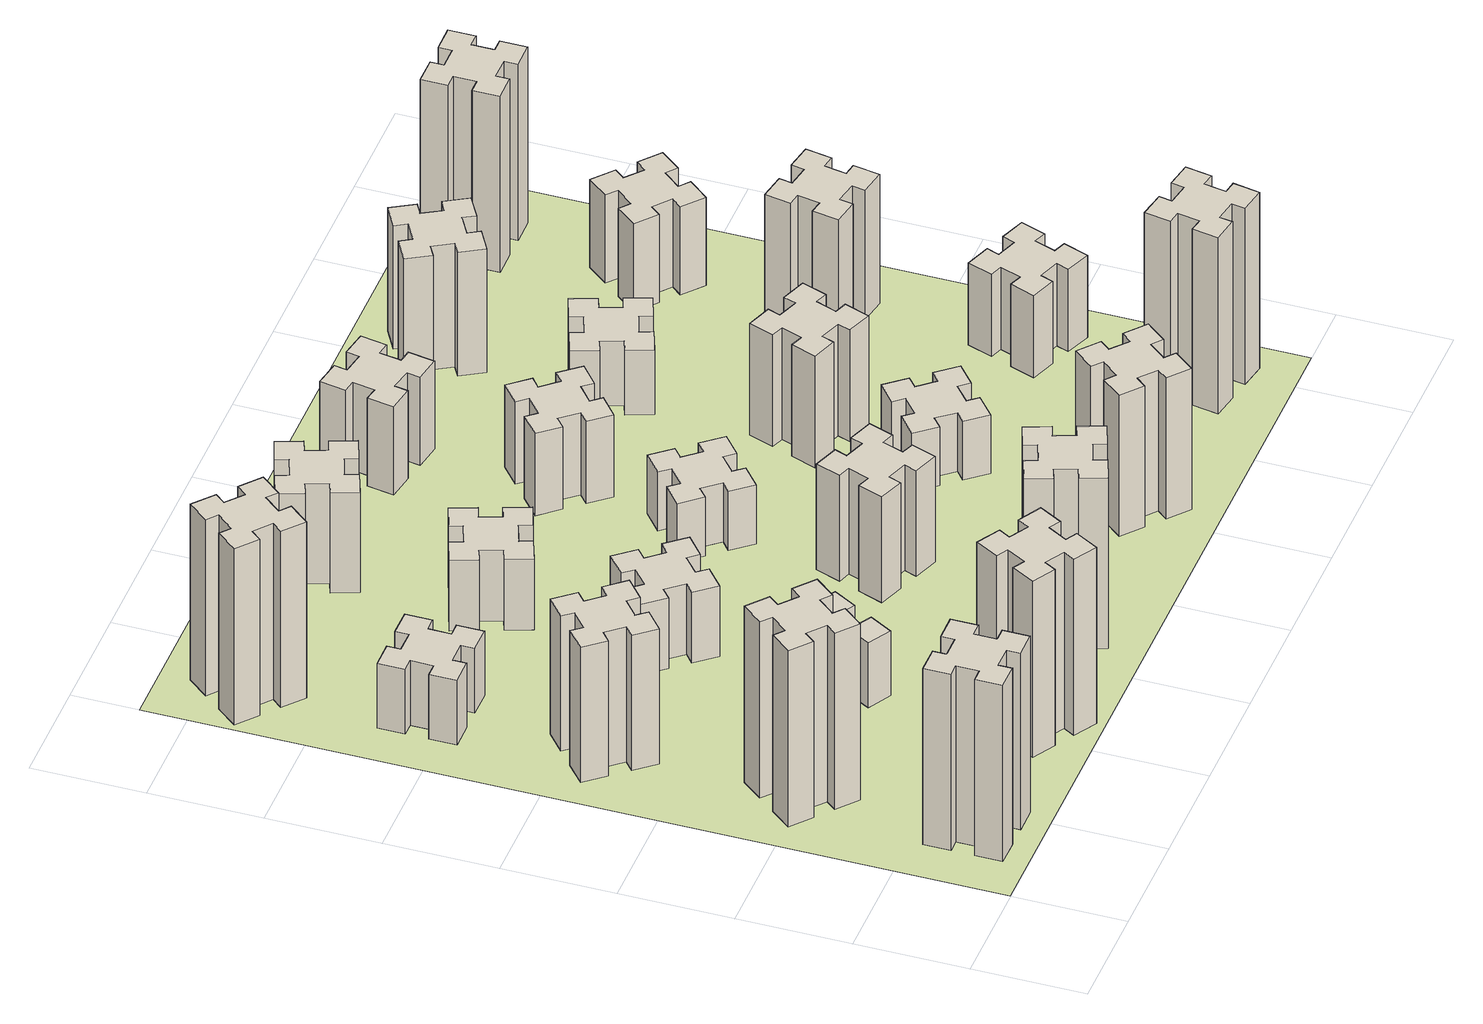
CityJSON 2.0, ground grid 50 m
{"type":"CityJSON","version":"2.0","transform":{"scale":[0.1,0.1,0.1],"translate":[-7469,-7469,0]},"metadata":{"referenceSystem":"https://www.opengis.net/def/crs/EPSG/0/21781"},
"CityObjects":{
"building1":{"type":"Building","attributes":{"class":"1000","function":"1000","usage":"1000","yearOfConstruction":2016,"roofType":"1000","measuredHeight":90,"storeysAboveGround":30,"storeysBelowGround":0},"geometry":[{"type":"Solid","lod":"1","boundaries":[[[[0,1,2,3,4,5,6,7,8,9,10,11,12,13,14,15,16,17,18,19]],[[17,16,20,21]],[[16,15,22,20]],[[15,14,23,22]],[[14,13,24,23]],[[13,12,25,24]],[[12,11,26,25]],[[11,10,27,26]],[[10,9,28,27]],[[9,8,29,28]],[[8,7,30,29]],[[7,6,31,30]],[[6,5,32,31]],[[5,4,33,32]],[[4,3,34,33]],[[3,2,35,34]],[[2,1,36,35]],[[1,0,37,36]],[[0,19,38,37]],[[19,18,39,38]],[[18,17,21,39]],[[24,25,26,27,28,29,30,31,32,33,34,35,36,37,38,39,21,20,22,23]]]]}]},
"building2":{"type":"Building","attributes":{"class":"1000","function":"1000","usage":"1000","yearOfConstruction":2016,"roofType":"1000","measuredHeight":90,"storeysAboveGround":30,"storeysBelowGround":0},"geometry":[{"type":"Solid","lod":"1","boundaries":[[[[40,41,42,43,44,45,46,47,48,49,50,51,52,53,54,55,56,57,58,59]],[[57,56,60,61]],[[56,55,62,60]],[[55,54,63,62]],[[54,53,64,63]],[[53,52,65,64]],[[52,51,66,65]],[[51,50,67,66]],[[50,49,68,67]],[[49,48,69,68]],[[48,47,70,69]],[[47,46,71,70]],[[46,45,72,71]],[[45,44,73,72]],[[44,43,74,73]],[[43,42,75,74]],[[42,41,76,75]],[[41,40,77,76]],[[40,59,78,77]],[[59,58,79,78]],[[58,57,61,79]],[[64,65,66,67,68,69,70,71,72,73,74,75,76,77,78,79,61,60,62,63]]]]}]},
"building3":{"type":"Building","attributes":{"class":"1000","function":"1000","usage":"1000","yearOfConstruction":2016,"roofType":"1000","measuredHeight":69,"storeysAboveGround":30,"storeysBelowGround":0},"geometry":[{"type":"Solid","lod":"1","boundaries":[[[[80,81,82,83,84,85,86,87,88,89,90,91,92,93,94,95,96,97,98,99]],[[97,96,100,101]],[[96,95,102,100]],[[95,94,103,102]],[[94,93,104,103]],[[93,92,105,104]],[[92,91,106,105]],[[91,90,107,106]],[[90,89,108,107]],[[89,88,109,108]],[[88,87,110,109]],[[87,86,111,110]],[[86,85,112,111]],[[85,84,113,112]],[[84,83,114,113]],[[83,82,115,114]],[[82,81,116,115]],[[81,80,117,116]],[[80,99,118,117]],[[99,98,119,118]],[[98,97,101,119]],[[104,105,106,107,108,109,110,111,112,113,114,115,116,117,118,119,101,100,102,103]]]]}]},
"building4":{"type":"Building","attributes":{"class":"1000","function":"1000","usage":"1000","yearOfConstruction":2016,"roofType":"1000","measuredHeight":33,"storeysAboveGround":30,"storeysBelowGround":0},"geometry":[{"type":"Solid","lod":"1","boundaries":[[[[120,121,122,123,124,125,126,127,128,129,130,131,132,133,134,135,136,137,138,139]],[[137,136,140,141]],[[136,135,142,140]],[[135,134,143,142]],[[134,133,144,143]],[[133,132,145,144]],[[132,131,146,145]],[[131,130,147,146]],[[130,129,148,147]],[[129,128,149,148]],[[128,127,150,149]],[[127,126,151,150]],[[126,125,152,151]],[[125,124,153,152]],[[124,123,154,153]],[[123,122,155,154]],[[122,121,156,155]],[[121,120,157,156]],[[120,139,158,157]],[[139,138,159,158]],[[138,137,141,159]],[[144,145,146,147,148,149,150,151,152,153,154,155,156,157,158,159,141,140,142,143]]]]}]},
"building5":{"type":"Building","attributes":{"class":"1000","function":"1000","usage":"1000","yearOfConstruction":2016,"roofType":"1000","measuredHeight":90,"storeysAboveGround":30,"storeysBelowGround":0},"geometry":[{"type":"Solid","lod":"1","boundaries":[[[[160,161,162,163,164,165,166,167,168,169,170,171,172,173,174,175,176,177,178,179]],[[177,176,180,181]],[[176,175,182,180]],[[175,174,183,182]],[[174,173,184,183]],[[173,172,185,184]],[[172,171,186,185]],[[171,170,187,186]],[[170,169,188,187]],[[169,168,189,188]],[[168,167,190,189]],[[167,166,191,190]],[[166,165,192,191]],[[165,164,193,192]],[[164,163,194,193]],[[163,162,195,194]],[[162,161,196,195]],[[161,160,197,196]],[[160,179,198,197]],[[179,178,199,198]],[[178,177,181,199]],[[184,185,186,187,188,189,190,191,192,193,194,195,196,197,198,199,181,180,182,183]]]]}]},
"building6":{"type":"Building","attributes":{"class":"1000","function":"1000","usage":"1000","yearOfConstruction":2016,"roofType":"1000","measuredHeight":90,"storeysAboveGround":30,"storeysBelowGround":0},"geometry":[{"type":"Solid","lod":"1","boundaries":[[[[200,201,202,203,204,205,206,207,208,209,210,211,212,213,214,215,216,217,218,219]],[[217,216,220,221]],[[216,215,222,220]],[[215,214,223,222]],[[214,213,224,223]],[[213,212,225,224]],[[212,211,226,225]],[[211,210,227,226]],[[210,209,228,227]],[[209,208,229,228]],[[208,207,230,229]],[[207,206,231,230]],[[206,205,232,231]],[[205,204,233,232]],[[204,203,234,233]],[[203,202,235,234]],[[202,201,236,235]],[[201,200,237,236]],[[200,219,238,237]],[[219,218,239,238]],[[218,217,221,239]],[[224,225,226,227,228,229,230,231,232,233,234,235,236,237,238,239,221,220,222,223]]]]}]},
"building7":{"type":"Building","attributes":{"class":"1000","function":"1000","usage":"1000","yearOfConstruction":2016,"roofType":"1000","measuredHeight":33,"storeysAboveGround":30,"storeysBelowGround":0},"geometry":[{"type":"Solid","lod":"1","boundaries":[[[[240,241,242,243,244,245,246,247,248,249,250,251,252,253,254,255,256,257,258,259]],[[257,256,260,261]],[[256,255,262,260]],[[255,254,263,262]],[[254,253,264,263]],[[253,252,265,264]],[[252,251,266,265]],[[251,250,267,266]],[[250,249,268,267]],[[249,248,269,268]],[[248,247,270,269]],[[247,246,271,270]],[[246,245,272,271]],[[245,244,273,272]],[[244,243,274,273]],[[243,242,275,274]],[[242,241,276,275]],[[241,240,277,276]],[[240,259,278,277]],[[259,258,279,278]],[[258,257,261,279]],[[264,265,266,267,268,269,270,271,272,273,274,275,276,277,278,279,261,260,262,263]]]]}]},
"building8":{"type":"Building","attributes":{"class":"1000","function":"1000","usage":"1000","yearOfConstruction":2016,"roofType":"1000","measuredHeight":36,"storeysAboveGround":30,"storeysBelowGround":0},"geometry":[{"type":"Solid","lod":"1","boundaries":[[[[280,281,282,283,284,285,286,287,288,289,290,291,292,293,294,295,296,297,298,299]],[[297,296,300,301]],[[296,295,302,300]],[[295,294,303,302]],[[294,293,304,303]],[[293,292,305,304]],[[292,291,306,305]],[[291,290,307,306]],[[290,289,308,307]],[[289,288,309,308]],[[288,287,310,309]],[[287,286,311,310]],[[286,285,312,311]],[[285,284,313,312]],[[284,283,314,313]],[[283,282,315,314]],[[282,281,316,315]],[[281,280,317,316]],[[280,299,318,317]],[[299,298,319,318]],[[298,297,301,319]],[[304,305,306,307,308,309,310,311,312,313,314,315,316,317,318,319,301,300,302,303]]]]}]},
"building9":{"type":"Building","attributes":{"class":"1000","function":"1000","usage":"1000","yearOfConstruction":2016,"roofType":"1000","measuredHeight":87,"storeysAboveGround":30,"storeysBelowGround":0},"geometry":[{"type":"Solid","lod":"1","boundaries":[[[[320,321,322,323,324,325,326,327,328,329,330,331,332,333,334,335,336,337,338,339]],[[337,336,340,341]],[[336,335,342,340]],[[335,334,343,342]],[[334,333,344,343]],[[333,332,345,344]],[[332,331,346,345]],[[331,330,347,346]],[[330,329,348,347]],[[329,328,349,348]],[[328,327,350,349]],[[327,326,351,350]],[[326,325,352,351]],[[325,324,353,352]],[[324,323,354,353]],[[323,322,355,354]],[[322,321,356,355]],[[321,320,357,356]],[[320,339,358,357]],[[339,338,359,358]],[[338,337,341,359]],[[344,345,346,347,348,349,350,351,352,353,354,355,356,357,358,359,341,340,342,343]]]]}]},
"building10":{"type":"Building","attributes":{"class":"1000","function":"1000","usage":"1000","yearOfConstruction":2016,"roofType":"1000","measuredHeight":36,"storeysAboveGround":30,"storeysBelowGround":0},"geometry":[{"type":"Solid","lod":"1","boundaries":[[[[360,361,362,363,364,365,366,367,368,369,370,371,372,373,374,375,376,377,378,379]],[[377,376,380,381]],[[376,375,382,380]],[[375,374,383,382]],[[374,373,384,383]],[[373,372,385,384]],[[372,371,386,385]],[[371,370,387,386]],[[370,369,388,387]],[[369,368,389,388]],[[368,367,390,389]],[[367,366,391,390]],[[366,365,392,391]],[[365,364,393,392]],[[364,363,394,393]],[[363,362,395,394]],[[362,361,396,395]],[[361,360,397,396]],[[360,379,398,397]],[[379,378,399,398]],[[378,377,381,399]],[[384,385,386,387,388,389,390,391,392,393,394,395,396,397,398,399,381,380,382,383]]]]}]},
"building11":{"type":"Building","attributes":{"class":"1000","function":"1000","usage":"1000","yearOfConstruction":2016,"roofType":"1000","measuredHeight":51,"storeysAboveGround":30,"storeysBelowGround":0},"geometry":[{"type":"Solid","lod":"1","boundaries":[[[[400,401,402,403,404,405,406,407,408,409,410,411,412,413,414,415,416,417,418,419]],[[417,416,420,421]],[[416,415,422,420]],[[415,414,423,422]],[[414,413,424,423]],[[413,412,425,424]],[[412,411,426,425]],[[411,410,427,426]],[[410,409,428,427]],[[409,408,429,428]],[[408,407,430,429]],[[407,406,431,430]],[[406,405,432,431]],[[405,404,433,432]],[[404,403,434,433]],[[403,402,435,434]],[[402,401,436,435]],[[401,400,437,436]],[[400,419,438,437]],[[419,418,439,438]],[[418,417,421,439]],[[424,425,426,427,428,429,430,431,432,433,434,435,436,437,438,439,421,420,422,423]]]]}]},
"building12":{"type":"Building","attributes":{"class":"1000","function":"1000","usage":"1000","yearOfConstruction":2016,"roofType":"1000","measuredHeight":54,"storeysAboveGround":30,"storeysBelowGround":0},"geometry":[{"type":"Solid","lod":"1","boundaries":[[[[440,441,442,443,444,445,446,447,448,449,450,451,452,453,454,455,456,457,458,459]],[[457,456,460,461]],[[456,455,462,460]],[[455,454,463,462]],[[454,453,464,463]],[[453,452,465,464]],[[452,451,466,465]],[[451,450,467,466]],[[450,449,468,467]],[[449,448,469,468]],[[448,447,470,469]],[[447,446,471,470]],[[446,445,472,471]],[[445,444,473,472]],[[444,443,474,473]],[[443,442,475,474]],[[442,441,476,475]],[[441,440,477,476]],[[440,459,478,477]],[[459,458,479,478]],[[458,457,461,479]],[[464,465,466,467,468,469,470,471,472,473,474,475,476,477,478,479,461,460,462,463]]]]}]},
"building13":{"type":"Building","attributes":{"class":"1000","function":"1000","usage":"1000","yearOfConstruction":2016,"roofType":"1000","measuredHeight":30,"storeysAboveGround":30,"storeysBelowGround":0},"geometry":[{"type":"Solid","lod":"1","boundaries":[[[[480,481,482,483,484,485,486,487,488,489,490,491,492,493,494,495,496,497,498,499]],[[497,496,500,501]],[[496,495,502,500]],[[495,494,503,502]],[[494,493,504,503]],[[493,492,505,504]],[[492,491,506,505]],[[491,490,507,506]],[[490,489,508,507]],[[489,488,509,508]],[[488,487,510,509]],[[487,486,511,510]],[[486,485,512,511]],[[485,484,513,512]],[[484,483,514,513]],[[483,482,515,514]],[[482,481,516,515]],[[481,480,517,516]],[[480,499,518,517]],[[499,498,519,518]],[[498,497,501,519]],[[504,505,506,507,508,509,510,511,512,513,514,515,516,517,518,519,501,500,502,503]]]]}]},
"building14":{"type":"Building","attributes":{"class":"1000","function":"1000","usage":"1000","yearOfConstruction":2016,"roofType":"1000","measuredHeight":72,"storeysAboveGround":30,"storeysBelowGround":0},"geometry":[{"type":"Solid","lod":"1","boundaries":[[[[520,521,522,523,524,525,526,527,528,529,530,531,532,533,534,535,536,537,538,539]],[[537,536,540,541]],[[536,535,542,540]],[[535,534,543,542]],[[534,533,544,543]],[[533,532,545,544]],[[532,531,546,545]],[[531,530,547,546]],[[530,529,548,547]],[[529,528,549,548]],[[528,527,550,549]],[[527,526,551,550]],[[526,525,552,551]],[[525,524,553,552]],[[524,523,554,553]],[[523,522,555,554]],[[522,521,556,555]],[[521,520,557,556]],[[520,539,558,557]],[[539,538,559,558]],[[538,537,541,559]],[[544,545,546,547,548,549,550,551,552,553,554,555,556,557,558,559,541,540,542,543]]]]}]},
"building15":{"type":"Building","attributes":{"class":"1000","function":"1000","usage":"1000","yearOfConstruction":2016,"roofType":"1000","measuredHeight":42,"storeysAboveGround":30,"storeysBelowGround":0},"geometry":[{"type":"Solid","lod":"1","boundaries":[[[[560,561,562,563,564,565,566,567,568,569,570,571,572,573,574,575,576,577,578,579]],[[577,576,580,581]],[[576,575,582,580]],[[575,574,583,582]],[[574,573,584,583]],[[573,572,585,584]],[[572,571,586,585]],[[571,570,587,586]],[[570,569,588,587]],[[569,568,589,588]],[[568,567,590,589]],[[567,566,591,590]],[[566,565,592,591]],[[565,564,593,592]],[[564,563,594,593]],[[563,562,595,594]],[[562,561,596,595]],[[561,560,597,596]],[[560,579,598,597]],[[579,578,599,598]],[[578,577,581,599]],[[584,585,586,587,588,589,590,591,592,593,594,595,596,597,598,599,581,580,582,583]]]]}]},
"building16":{"type":"Building","attributes":{"class":"1000","function":"1000","usage":"1000","yearOfConstruction":2016,"roofType":"1000","measuredHeight":45,"storeysAboveGround":30,"storeysBelowGround":0},"geometry":[{"type":"Solid","lod":"1","boundaries":[[[[600,601,602,603,604,605,606,607,608,609,610,611,612,613,614,615,616,617,618,619]],[[617,616,620,621]],[[616,615,622,620]],[[615,614,623,622]],[[614,613,624,623]],[[613,612,625,624]],[[612,611,626,625]],[[611,610,627,626]],[[610,609,628,627]],[[609,608,629,628]],[[608,607,630,629]],[[607,606,631,630]],[[606,605,632,631]],[[605,604,633,632]],[[604,603,634,633]],[[603,602,635,634]],[[602,601,636,635]],[[601,600,637,636]],[[600,619,638,637]],[[619,618,639,638]],[[618,617,621,639]],[[624,625,626,627,628,629,630,631,632,633,634,635,636,637,638,639,621,620,622,623]]]]}]},
"building17":{"type":"Building","attributes":{"class":"1000","function":"1000","usage":"1000","yearOfConstruction":2016,"roofType":"1000","measuredHeight":30,"storeysAboveGround":30,"storeysBelowGround":0},"geometry":[{"type":"Solid","lod":"1","boundaries":[[[[640,641,642,643,644,645,646,647,648,649,650,651,652,653,654,655,656,657,658,659]],[[657,656,660,661]],[[656,655,662,660]],[[655,654,663,662]],[[654,653,664,663]],[[653,652,665,664]],[[652,651,666,665]],[[651,650,667,666]],[[650,649,668,667]],[[649,648,669,668]],[[648,647,670,669]],[[647,646,671,670]],[[646,645,672,671]],[[645,644,673,672]],[[644,643,674,673]],[[643,642,675,674]],[[642,641,676,675]],[[641,640,677,676]],[[640,659,678,677]],[[659,658,679,678]],[[658,657,661,679]],[[664,665,666,667,668,669,670,671,672,673,674,675,676,677,678,679,661,660,662,663]]]]}]},
"building18":{"type":"Building","attributes":{"class":"1000","function":"1000","usage":"1000","yearOfConstruction":2016,"roofType":"1000","measuredHeight":57,"storeysAboveGround":30,"storeysBelowGround":0},"geometry":[{"type":"Solid","lod":"1","boundaries":[[[[680,681,682,683,684,685,686,687,688,689,690,691,692,693,694,695,696,697,698,699]],[[697,696,700,701]],[[696,695,702,700]],[[695,694,703,702]],[[694,693,704,703]],[[693,692,705,704]],[[692,691,706,705]],[[691,690,707,706]],[[690,689,708,707]],[[689,688,709,708]],[[688,687,710,709]],[[687,686,711,710]],[[686,685,712,711]],[[685,684,713,712]],[[684,683,714,713]],[[683,682,715,714]],[[682,681,716,715]],[[681,680,717,716]],[[680,699,718,717]],[[699,698,719,718]],[[698,697,701,719]],[[704,705,706,707,708,709,710,711,712,713,714,715,716,717,718,719,701,700,702,703]]]]}]},
"building19":{"type":"Building","attributes":{"class":"1000","function":"1000","usage":"1000","yearOfConstruction":2016,"roofType":"1000","measuredHeight":33,"storeysAboveGround":30,"storeysBelowGround":0},"geometry":[{"type":"Solid","lod":"1","boundaries":[[[[720,721,722,723,724,725,726,727,728,729,730,731,732,733,734,735,736,737,738,739]],[[737,736,740,741]],[[736,735,742,740]],[[735,734,743,742]],[[734,733,744,743]],[[733,732,745,744]],[[732,731,746,745]],[[731,730,747,746]],[[730,729,748,747]],[[729,728,749,748]],[[728,727,750,749]],[[727,726,751,750]],[[726,725,752,751]],[[725,724,753,752]],[[724,723,754,753]],[[723,722,755,754]],[[722,721,756,755]],[[721,720,757,756]],[[720,739,758,757]],[[739,738,759,758]],[[738,737,741,759]],[[744,745,746,747,748,749,750,751,752,753,754,755,756,757,758,759,741,740,742,743]]]]}]},
"building20":{"type":"Building","attributes":{"class":"1000","function":"1000","usage":"1000","yearOfConstruction":2016,"roofType":"1000","measuredHeight":90,"storeysAboveGround":30,"storeysBelowGround":0},"geometry":[{"type":"Solid","lod":"1","boundaries":[[[[760,761,762,763,764,765,766,767,768,769,770,771,772,773,774,775,776,777,778,779]],[[777,776,780,781]],[[776,775,782,780]],[[775,774,783,782]],[[774,773,784,783]],[[773,772,785,784]],[[772,771,786,785]],[[771,770,787,786]],[[770,769,788,787]],[[769,768,789,788]],[[768,767,790,789]],[[767,766,791,790]],[[766,765,792,791]],[[765,764,793,792]],[[764,763,794,793]],[[763,762,795,794]],[[762,761,796,795]],[[761,760,797,796]],[[760,779,798,797]],[[779,778,799,798]],[[778,777,781,799]],[[784,785,786,787,788,789,790,791,792,793,794,795,796,797,798,799,781,780,782,783]]]]}]},
"building21":{"type":"Building","attributes":{"class":"1000","function":"1000","usage":"1000","yearOfConstruction":2016,"roofType":"1000","measuredHeight":63,"storeysAboveGround":30,"storeysBelowGround":0},"geometry":[{"type":"Solid","lod":"1","boundaries":[[[[800,801,802,803,804,805,806,807,808,809,810,811,812,813,814,815,816,817,818,819]],[[817,816,820,821]],[[816,815,822,820]],[[815,814,823,822]],[[814,813,824,823]],[[813,812,825,824]],[[812,811,826,825]],[[811,810,827,826]],[[810,809,828,827]],[[809,808,829,828]],[[808,807,830,829]],[[807,806,831,830]],[[806,805,832,831]],[[805,804,833,832]],[[804,803,834,833]],[[803,802,835,834]],[[802,801,836,835]],[[801,800,837,836]],[[800,819,838,837]],[[819,818,839,838]],[[818,817,821,839]],[[824,825,826,827,828,829,830,831,832,833,834,835,836,837,838,839,821,820,822,823]]]]}]},
"building22":{"type":"Building","attributes":{"class":"1000","function":"1000","usage":"1000","yearOfConstruction":2016,"roofType":"1000","measuredHeight":42,"storeysAboveGround":30,"storeysBelowGround":0},"geometry":[{"type":"Solid","lod":"1","boundaries":[[[[840,841,842,843,844,845,846,847,848,849,850,851,852,853,854,855,856,857,858,859]],[[857,856,860,861]],[[856,855,862,860]],[[855,854,863,862]],[[854,853,864,863]],[[853,852,865,864]],[[852,851,866,865]],[[851,850,867,866]],[[850,849,868,867]],[[849,848,869,868]],[[848,847,870,869]],[[847,846,871,870]],[[846,845,872,871]],[[845,844,873,872]],[[844,843,874,873]],[[843,842,875,874]],[[842,841,876,875]],[[841,840,877,876]],[[840,859,878,877]],[[859,858,879,878]],[[858,857,861,879]],[[864,865,866,867,868,869,870,871,872,873,874,875,876,877,878,879,861,860,862,863]]]]}]},
"building23":{"type":"Building","attributes":{"class":"1000","function":"1000","usage":"1000","yearOfConstruction":2016,"roofType":"1000","measuredHeight":66,"storeysAboveGround":30,"storeysBelowGround":0},"geometry":[{"type":"Solid","lod":"1","boundaries":[[[[880,881,882,883,884,885,886,887,888,889,890,891,892,893,894,895,896,897,898,899]],[[897,896,900,901]],[[896,895,902,900]],[[895,894,903,902]],[[894,893,904,903]],[[893,892,905,904]],[[892,891,906,905]],[[891,890,907,906]],[[890,889,908,907]],[[889,888,909,908]],[[888,887,910,909]],[[887,886,911,910]],[[886,885,912,911]],[[885,884,913,912]],[[884,883,914,913]],[[883,882,915,914]],[[882,881,916,915]],[[881,880,917,916]],[[880,899,918,917]],[[899,898,919,918]],[[898,897,901,919]],[[904,905,906,907,908,909,910,911,912,913,914,915,916,917,918,919,901,900,902,903]]]]}]},
"building24":{"type":"Building","attributes":{"class":"1000","function":"1000","usage":"1000","yearOfConstruction":2016,"roofType":"1000","measuredHeight":45,"storeysAboveGround":30,"storeysBelowGround":0},"geometry":[{"type":"Solid","lod":"1","boundaries":[[[[920,921,922,923,924,925,926,927,928,929,930,931,932,933,934,935,936,937,938,939]],[[937,936,940,941]],[[936,935,942,940]],[[935,934,943,942]],[[934,933,944,943]],[[933,932,945,944]],[[932,931,946,945]],[[931,930,947,946]],[[930,929,948,947]],[[929,928,949,948]],[[928,927,950,949]],[[927,926,951,950]],[[926,925,952,951]],[[925,924,953,952]],[[924,923,954,953]],[[923,922,955,954]],[[922,921,956,955]],[[921,920,957,956]],[[920,939,958,957]],[[939,938,959,958]],[[938,937,941,959]],[[944,945,946,947,948,949,950,951,952,953,954,955,956,957,958,959,941,940,942,943]]]]}]},
"building25":{"type":"Building","attributes":{"class":"1000","function":"1000","usage":"1000","yearOfConstruction":2016,"roofType":"1000","measuredHeight":90,"storeysAboveGround":30,"storeysBelowGround":0},"geometry":[{"type":"Solid","lod":"1","boundaries":[[[[960,961,962,963,964,965,966,967,968,969,970,971,972,973,974,975,976,977,978,979]],[[977,976,980,981]],[[976,975,982,980]],[[975,974,983,982]],[[974,973,984,983]],[[973,972,985,984]],[[972,971,986,985]],[[971,970,987,986]],[[970,969,988,987]],[[969,968,989,988]],[[968,967,990,989]],[[967,966,991,990]],[[966,965,992,991]],[[965,964,993,992]],[[964,963,994,993]],[[963,962,995,994]],[[962,961,996,995]],[[961,960,997,996]],[[960,979,998,997]],[[979,978,999,998]],[[978,977,981,999]],[[984,985,986,987,988,989,990,991,992,993,994,995,996,997,998,999,981,980,982,983]]]]}]},
"landuse1":{"type":"LandUse","attributes":{"name":"plot1","function":"1010"},"geometry":[{"type":"MultiSurface","lod":"1","boundaries":[[[1000,1001,1002,1003]]]}]}
},
"vertices":[
[265,325,0],[265,225,0],[205,225,0],[205,105,0],[325,105,0],[325,165,0],[425,165,0],[425,105,0],[545,105,0],[545,225,0],[485,225,0],[485,325,0],[545,325,0],[545,445,0],[425,445,0],[425,385,0],[325,385,0],[325,445,0],[205,445,0],[205,325,0],[325,385,900],[325,445,900],[425,385,900],[425,445,900],[545,445,900],[545,325,900],[485,325,900],[485,225,900],[545,225,900],[545,105,900],[425,105,900],[425,165,900],[325,165,900],[325,105,900],[205,105,900],[205,225,900],[265,225,900],[265,325,900],[205,325,900],[205,445,900],
[484,1067,0],[408,1132,0],[446,1178,0],[354,1255,0],[277,1163,0],[323,1124,0],[259,1048,0],[213,1086,0],[136,994,0],[228,917,0],[266,963,0],[343,899,0],[304,853,0],[396,776,0],[473,868,0],[427,906,0],[492,983,0],[538,944,0],[615,1036,0],[523,1113,0],[492,983,900],[538,944,900],[427,906,900],[473,868,900],[396,776,900],[304,853,900],[343,899,900],[266,963,900],[228,917,900],[136,994,900],[213,1086,900],[259,1048,900],[323,1124,900],[277,1163,900],[354,1255,900],[446,1178,900],[408,1132,900],[484,1067,900],[523,1113,900],[615,1036,900],
[492,1888,0],[427,1964,0],[473,2003,0],[396,2095,0],[304,2018,0],[343,1972,0],[266,1907,0],[228,1953,0],[136,1876,0],[213,1784,0],[259,1823,0],[323,1746,0],[277,1708,0],[354,1616,0],[446,1693,0],[408,1739,0],[484,1803,0],[523,1757,0],[615,1834,0],[538,1926,0],[484,1803,690],[523,1757,690],[408,1739,690],[446,1693,690],[354,1616,690],[277,1708,690],[323,1746,690],[259,1823,690],[213,1784,690],[136,1876,690],[228,1953,690],[266,1907,690],[343,1972,690],[304,2018,690],[396,2095,690],[473,2003,690],[427,1964,690],[492,1888,690],[538,1926,690],[615,1834,690],
[485,2545,0],[485,2645,0],[545,2645,0],[545,2765,0],[425,2765,0],[425,2705,0],[325,2705,0],[325,2765,0],[205,2765,0],[205,2645,0],[265,2645,0],[265,2545,0],[205,2545,0],[205,2425,0],[325,2425,0],[325,2485,0],[425,2485,0],[425,2425,0],[545,2425,0],[545,2545,0],[425,2485,330],[425,2425,330],[325,2485,330],[325,2425,330],[205,2425,330],[205,2545,330],[265,2545,330],[265,2645,330],[205,2645,330],[205,2765,330],[325,2765,330],[325,2705,330],[425,2705,330],[425,2765,330],[545,2765,330],[545,2645,330],[485,2645,330],[485,2545,330],[545,2545,330],[545,2425,330],
[1214,346,0],[1127,396,0],[1157,448,0],[1053,508,0],[993,404,0],[1045,374,0],[995,287,0],[943,317,0],[883,213,0],[987,153,0],[1017,205,0],[1104,155,0],[1074,103,0],[1178,43,0],[1238,147,0],[1186,177,0],[1236,264,0],[1288,234,0],[1348,338,0],[1244,398,0],[1236,264,900],[1288,234,900],[1186,177,900],[1238,147,900],[1178,43,900],[1074,103,900],[1104,155,900],[1017,205,900],[987,153,900],[883,213,900],[943,317,900],[995,287,900],[1045,374,900],[993,404,900],[1053,508,900],[1157,448,900],[1127,396,900],[1214,346,900],[1244,398,900],[1348,338,900],
[384,3387,0],[308,3452,0],[346,3498,0],[254,3575,0],[177,3483,0],[223,3444,0],[159,3368,0],[113,3406,0],[36,3314,0],[128,3237,0],[166,3283,0],[243,3219,0],[204,3173,0],[296,3096,0],[373,3188,0],[327,3226,0],[392,3303,0],[438,3264,0],[515,3356,0],[423,3433,0],[392,3303,900],[438,3264,900],[327,3226,900],[373,3188,900],[296,3096,900],[204,3173,900],[243,3219,900],[166,3283,900],[128,3237,900],[36,3314,900],[113,3406,900],[159,3368,900],[223,3444,900],[177,3483,900],[254,3575,900],[346,3498,900],[308,3452,900],[384,3387,900],[423,3433,900],[515,3356,900],
[1086,1017,0],[1136,1104,0],[1188,1074,0],[1248,1178,0],[1144,1238,0],[1114,1186,0],[1027,1236,0],[1057,1288,0],[953,1348,0],[893,1244,0],[945,1214,0],[895,1127,0],[843,1157,0],[783,1053,0],[887,993,0],[917,1045,0],[1004,995,0],[974,943,0],[1078,883,0],[1138,987,0],[1004,995,330],[974,943,330],[917,1045,330],[887,993,330],[783,1053,330],[843,1157,330],[895,1127,330],[945,1214,330],[893,1244,330],[953,1348,330],[1057,1288,330],[1027,1236,330],[1114,1186,330],[1144,1238,330],[1248,1178,330],[1188,1074,330],[1136,1104,330],[1086,1017,330],[1138,987,330],[1078,883,330],
[1083,1972,0],[1006,1907,0],[968,1953,0],[876,1876,0],[953,1784,0],[999,1823,0],[1063,1746,0],[1017,1708,0],[1094,1616,0],[1186,1693,0],[1148,1739,0],[1224,1803,0],[1263,1757,0],[1355,1834,0],[1278,1926,0],[1232,1888,0],[1167,1964,0],[1213,2003,0],[1136,2095,0],[1044,2018,0],[1167,1964,360],[1213,2003,360],[1232,1888,360],[1278,1926,360],[1355,1834,360],[1263,1757,360],[1224,1803,360],[1148,1739,360],[1186,1693,360],[1094,1616,360],[1017,1708,360],[1063,1746,360],[999,1823,360],[953,1784,360],[876,1876,360],[968,1953,360],[1006,1907,360],[1083,1972,360],[1044,2018,360],[1136,2095,360],
[1765,496,0],[1671,462,0],[1650,518,0],[1537,477,0],[1579,364,0],[1635,385,0],[1669,291,0],[1613,270,0],[1654,157,0],[1767,199,0],[1746,255,0],[1840,289,0],[1860,233,0],[1973,274,0],[1932,387,0],[1876,366,0],[1842,460,0],[1898,480,0],[1857,593,0],[1744,552,0],[1842,460,870],[1898,480,870],[1876,366,870],[1932,387,870],[1973,274,870],[1860,233,870],[1840,289,870],[1746,255,870],[1767,199,870],[1654,157,870],[1613,270,870],[1669,291,870],[1635,385,870],[1579,364,870],[1537,477,870],[1650,518,870],[1671,462,870],[1765,496,870],[1744,552,870],[1857,593,870],
[1106,2475,0],[1200,2509,0],[1220,2453,0],[1333,2494,0],[1292,2607,0],[1236,2586,0],[1202,2680,0],[1258,2700,0],[1217,2813,0],[1104,2772,0],[1125,2716,0],[1031,2682,0],[1010,2738,0],[897,2697,0],[939,2584,0],[995,2605,0],[1029,2511,0],[973,2490,0],[1014,2377,0],[1127,2419,0],[1029,2511,360],[973,2490,360],[995,2605,360],[939,2584,360],[897,2697,360],[1010,2738,360],[1031,2682,360],[1125,2716,360],[1104,2772,360],[1217,2813,360],[1258,2700,360],[1202,2680,360],[1236,2586,360],[1292,2607,360],[1333,2494,360],[1220,2453,360],[1200,2509,360],[1106,2475,360],[1127,2419,360],[1014,2377,360],
[1125,3456,0],[1031,3422,0],[1010,3478,0],[897,3437,0],[939,3324,0],[995,3345,0],[1029,3251,0],[973,3230,0],[1014,3117,0],[1127,3159,0],[1106,3215,0],[1200,3249,0],[1220,3193,0],[1333,3234,0],[1292,3347,0],[1236,3326,0],[1202,3420,0],[1258,3440,0],[1217,3553,0],[1104,3512,0],[1202,3420,510],[1258,3440,510],[1236,3326,510],[1292,3347,510],[1333,3234,510],[1220,3193,510],[1200,3249,510],[1106,3215,510],[1127,3159,510],[1014,3117,510],[973,3230,510],[1029,3251,510],[995,3345,510],[939,3324,510],[897,3437,510],[1010,3478,510],[1031,3422,510],[1125,3456,510],[1104,3512,510],[1217,3553,510],
[1769,1300,0],[1735,1206,0],[1679,1227,0],[1637,1114,0],[1750,1073,0],[1771,1129,0],[1865,1095,0],[1844,1039,0],[1957,997,0],[1998,1110,0],[1942,1131,0],[1976,1225,0],[2032,1204,0],[2073,1317,0],[1960,1358,0],[1940,1302,0],[1846,1336,0],[1867,1392,0],[1754,1433,0],[1713,1320,0],[1846,1336,540],[1867,1392,540],[1940,1302,540],[1960,1358,540],[2073,1317,540],[2032,1204,540],[1976,1225,540],[1942,1131,540],[1998,1110,540],[1957,997,540],[1844,1039,540],[1865,1095,540],[1771,1129,540],[1750,1073,540],[1637,1114,540],[1679,1227,540],[1735,1206,540],[1769,1300,540],[1713,1320,540],[1754,1433,540],
[1972,1988,0],[1907,2064,0],[1953,2103,0],[1876,2195,0],[1784,2118,0],[1823,2072,0],[1746,2007,0],[1708,2053,0],[1616,1976,0],[1693,1884,0],[1739,1923,0],[1803,1846,0],[1757,1808,0],[1834,1716,0],[1926,1793,0],[1888,1839,0],[1964,1903,0],[2003,1857,0],[2095,1934,0],[2018,2026,0],[1964,1903,300],[2003,1857,300],[1888,1839,300],[1926,1793,300],[1834,1716,300],[1757,1808,300],[1803,1846,300],[1739,1923,300],[1693,1884,300],[1616,1976,300],[1708,2053,300],[1746,2007,300],[1823,2072,300],[1784,2118,300],[1876,2195,300],[1953,2103,300],[1907,2064,300],[1972,1988,300],[2018,2026,300],[2095,1934,300],
[2486,323,0],[2563,259,0],[2524,213,0],[2616,136,0],[2693,228,0],[2647,266,0],[2712,343,0],[2758,304,0],[2835,396,0],[2743,473,0],[2704,427,0],[2628,492,0],[2666,538,0],[2574,615,0],[2497,523,0],[2543,484,0],[2479,408,0],[2433,446,0],[2356,354,0],[2448,277,0],[2479,408,720],[2433,446,720],[2543,484,720],[2497,523,720],[2574,615,720],[2666,538,720],[2628,492,720],[2704,427,720],[2743,473,720],[2835,396,720],[2758,304,720],[2712,343,720],[2647,266,720],[2693,228,720],[2616,136,720],[2524,213,720],[2563,259,720],[2486,323,720],[2448,277,720],[2356,354,720],
[1839,2563,0],[1903,2486,0],[1857,2448,0],[1934,2356,0],[2026,2433,0],[1988,2479,0],[2064,2543,0],[2103,2497,0],[2195,2574,0],[2118,2666,0],[2072,2628,0],[2007,2704,0],[2053,2743,0],[1976,2835,0],[1884,2758,0],[1923,2712,0],[1846,2647,0],[1808,2693,0],[1716,2616,0],[1793,2524,0],[1846,2647,420],[1808,2693,420],[1923,2712,420],[1884,2758,420],[1976,2835,420],[2053,2743,420],[2007,2704,420],[2072,2628,420],[2118,2666,420],[2195,2574,420],[2103,2497,420],[2064,2543,420],[1988,2479,420],[2026,2433,420],[1934,2356,420],[1857,2448,420],[1903,2486,420],[1839,2563,420],[1793,2524,420],[1716,2616,420],
[1787,3236,0],[1885,3218,0],[1875,3159,0],[1993,3138,0],[2014,3257,0],[1955,3267,0],[1972,3365,0],[2031,3355,0],[2052,3473,0],[1934,3494,0],[1924,3435,0],[1825,3452,0],[1836,3511,0],[1717,3532,0],[1697,3414,0],[1756,3404,0],[1738,3305,0],[1679,3316,0],[1658,3197,0],[1777,3177,0],[1738,3305,450],[1679,3316,450],[1756,3404,450],[1697,3414,450],[1717,3532,450],[1836,3511,450],[1825,3452,450],[1924,3435,450],[1934,3494,450],[2052,3473,450],[2031,3355,450],[1972,3365,450],[1955,3267,450],[2014,3257,450],[1993,3138,450],[1875,3159,450],[1885,3218,450],[1787,3236,450],[1777,3177,450],[1658,3197,450],
[2628,1099,0],[2704,1163,0],[2743,1117,0],[2835,1194,0],[2758,1286,0],[2712,1248,0],[2647,1324,0],[2693,1363,0],[2616,1455,0],[2524,1378,0],[2563,1332,0],[2486,1267,0],[2448,1313,0],[2356,1236,0],[2433,1144,0],[2479,1183,0],[2543,1106,0],[2497,1068,0],[2574,976,0],[2666,1053,0],[2543,1106,300],[2497,1068,300],[2479,1183,300],[2433,1144,300],[2356,1236,300],[2448,1313,300],[2486,1267,300],[2563,1332,300],[2524,1378,300],[2616,1455,300],[2693,1363,300],[2647,1324,300],[2712,1248,300],[2758,1286,300],[2835,1194,300],[2743,1117,300],[2704,1163,300],[2628,1099,300],[2666,1053,300],[2574,976,300],
[2682,1671,0],[2716,1765,0],[2772,1744,0],[2813,1857,0],[2700,1898,0],[2680,1842,0],[2586,1876,0],[2607,1932,0],[2494,1973,0],[2453,1860,0],[2509,1840,0],[2475,1746,0],[2419,1767,0],[2377,1654,0],[2490,1613,0],[2511,1669,0],[2605,1635,0],[2584,1579,0],[2697,1537,0],[2738,1650,0],[2605,1635,570],[2584,1579,570],[2511,1669,570],[2490,1613,570],[2377,1654,570],[2419,1767,570],[2475,1746,570],[2509,1840,570],[2453,1860,570],[2494,1973,570],[2607,1932,570],[2586,1876,570],[2680,1842,570],[2700,1898,570],[2813,1857,570],[2772,1744,570],[2716,1765,570],[2682,1671,570],[2738,1650,570],[2697,1537,570],
[2586,2475,0],[2680,2509,0],[2700,2453,0],[2813,2494,0],[2772,2607,0],[2716,2586,0],[2682,2680,0],[2738,2700,0],[2697,2813,0],[2584,2772,0],[2605,2716,0],[2511,2682,0],[2490,2738,0],[2377,2697,0],[2419,2584,0],[2475,2605,0],[2509,2511,0],[2453,2490,0],[2494,2377,0],[2607,2419,0],[2509,2511,330],[2453,2490,330],[2475,2605,330],[2419,2584,330],[2377,2697,330],[2490,2738,330],[2511,2682,330],[2605,2716,330],[2584,2772,330],[2697,2813,330],[2738,2700,330],[2682,2680,330],[2716,2586,330],[2772,2607,330],[2813,2494,330],[2700,2453,330],[2680,2509,330],[2586,2475,330],[2607,2419,330],[2494,2377,330],
[3504,475,0],[3405,492,0],[3416,551,0],[3297,572,0],[3277,454,0],[3336,444,0],[3318,345,0],[3259,356,0],[3238,237,0],[3357,217,0],[3367,276,0],[3465,258,0],[3455,199,0],[3573,178,0],[3594,297,0],[3535,307,0],[3552,405,0],[3611,395,0],[3632,513,0],[3514,534,0],[3552,405,900],[3611,395,900],[3535,307,900],[3594,297,900],[3573,178,900],[3455,199,900],[3465,258,900],[3367,276,900],[3357,217,900],[3238,237,900],[3259,356,900],[3318,345,900],[3336,444,900],[3277,454,900],[3297,572,900],[3416,551,900],[3405,492,900],[3504,475,900],[3514,534,900],[3632,513,900],
[2716,3347,0],[2666,3434,0],[2718,3464,0],[2658,3568,0],[2554,3508,0],[2584,3456,0],[2497,3406,0],[2467,3458,0],[2363,3398,0],[2423,3294,0],[2475,3324,0],[2525,3237,0],[2473,3207,0],[2533,3103,0],[2637,3163,0],[2607,3215,0],[2694,3265,0],[2724,3213,0],[2828,3273,0],[2768,3377,0],[2694,3265,630],[2724,3213,630],[2607,3215,630],[2637,3163,630],[2533,3103,630],[2473,3207,630],[2525,3237,630],[2475,3324,630],[2423,3294,630],[2363,3398,630],[2467,3458,630],[2497,3406,630],[2584,3456,630],[2554,3508,630],[2658,3568,630],[2718,3464,630],[2666,3434,630],[2716,3347,630],[2768,3377,630],[2828,3273,630],
[3351,1029,0],[3445,995,0],[3424,939,0],[3537,897,0],[3578,1010,0],[3522,1031,0],[3556,1125,0],[3612,1104,0],[3653,1217,0],[3540,1258,0],[3520,1202,0],[3426,1236,0],[3447,1292,0],[3334,1333,0],[3293,1220,0],[3349,1200,0],[3315,1106,0],[3259,1127,0],[3217,1014,0],[3330,973,0],[3315,1106,420],[3259,1127,420],[3349,1200,420],[3293,1220,420],[3334,1333,420],[3447,1292,420],[3426,1236,420],[3520,1202,420],[3540,1258,420],[3653,1217,420],[3612,1104,420],[3556,1125,420],[3522,1031,420],[3578,1010,420],[3537,897,420],[3424,939,420],[3445,995,420],[3351,1029,420],[3330,973,420],[3217,1014,420],
[3267,1856,0],[3365,1838,0],[3355,1779,0],[3473,1758,0],[3494,1877,0],[3435,1887,0],[3452,1985,0],[3511,1975,0],[3532,2093,0],[3414,2114,0],[3404,2055,0],[3305,2072,0],[3316,2131,0],[3197,2152,0],[3177,2034,0],[3236,2024,0],[3218,1925,0],[3159,1936,0],[3138,1817,0],[3257,1797,0],[3218,1925,660],[3159,1936,660],[3236,2024,660],[3177,2034,660],[3197,2152,660],[3316,2131,660],[3305,2072,660],[3404,2055,660],[3414,2114,660],[3532,2093,660],[3511,1975,660],[3452,1985,660],[3435,1887,660],[3494,1877,660],[3473,1758,660],[3355,1779,660],[3365,1838,660],[3267,1856,660],[3257,1797,660],[3138,1817,660],
[3444,2747,0],[3368,2812,0],[3406,2858,0],[3314,2935,0],[3237,2843,0],[3283,2804,0],[3219,2728,0],[3173,2766,0],[3096,2674,0],[3188,2597,0],[3226,2643,0],[3303,2579,0],[3264,2533,0],[3356,2456,0],[3433,2548,0],[3387,2586,0],[3452,2663,0],[3498,2624,0],[3575,2716,0],[3483,2793,0],[3452,2663,450],[3498,2624,450],[3387,2586,450],[3433,2548,450],[3356,2456,450],[3264,2533,450],[3303,2579,450],[3226,2643,450],[3188,2597,450],[3096,2674,450],[3173,2766,450],[3219,2728,450],[3283,2804,450],[3237,2843,450],[3314,2935,450],[3406,2858,450],[3368,2812,450],[3444,2747,450],[3483,2793,450],[3575,2716,450],
[3285,3325,0],[3385,3325,0],[3385,3265,0],[3505,3265,0],[3505,3385,0],[3445,3385,0],[3445,3485,0],[3505,3485,0],[3505,3605,0],[3385,3605,0],[3385,3545,0],[3285,3545,0],[3285,3605,0],[3165,3605,0],[3165,3485,0],[3225,3485,0],[3225,3385,0],[3165,3385,0],[3165,3265,0],[3285,3265,0],[3225,3385,900],[3165,3385,900],[3225,3485,900],[3165,3485,900],[3165,3605,900],[3285,3605,900],[3285,3545,900],[3385,3545,900],[3385,3605,900],[3505,3605,900],[3505,3485,900],[3445,3485,900],[3445,3385,900],[3505,3385,900],[3505,3265,900],[3385,3265,900],[3385,3325,900],[3285,3325,900],[3285,3265,900],[3165,3265,900],
[5,3705,0],[3705,3705,0],[3705,5,0],[5,5,0]
]}
